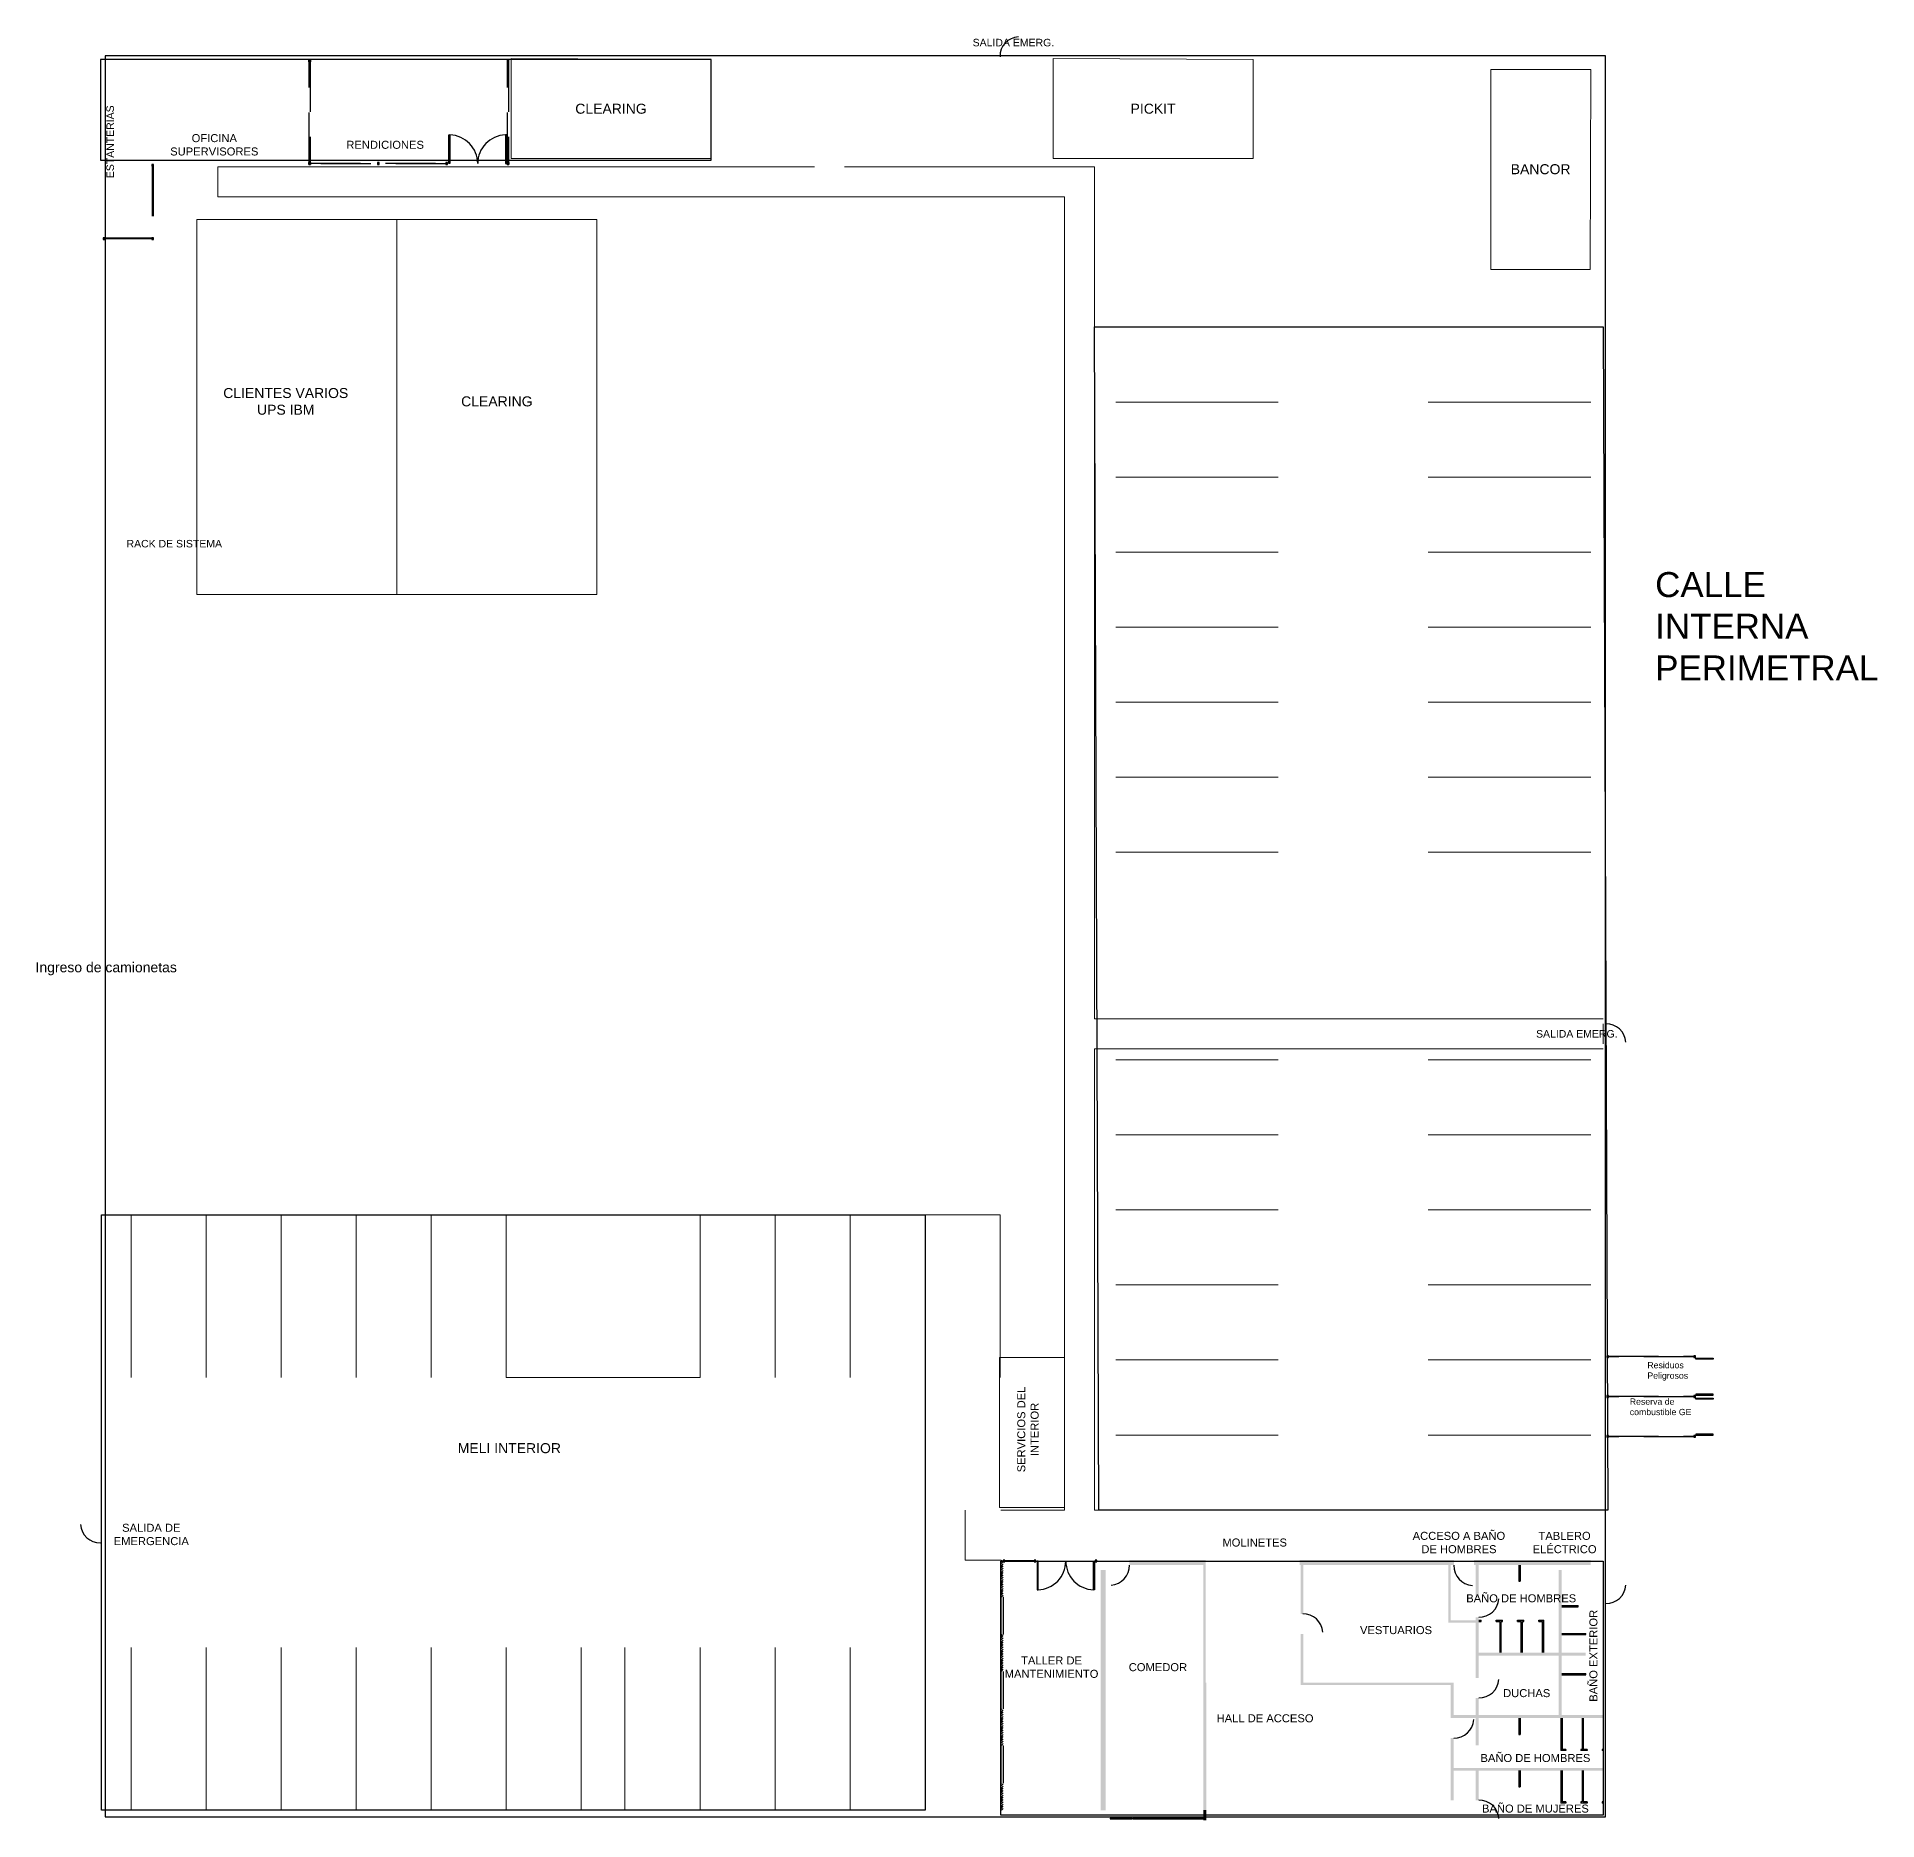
# Model space of a CAD drawing. Header units: millimetres. Extents: x 54 to 176, y 65 to 140.
# Drawn here: x 53.7 to 127.3, y 68.8 to 140.1 of the extents above; entities that cross this region are included whole.
import ezdxf

# ---------------------------------------------------------------- set-up
doc = ezdxf.new("R2010")
doc.units = ezdxf.units.MM
doc.linetypes.add('IRI-OCASA-Layout R 9$0$HIDDEN', pattern=[0.375, 0.25, -0.125])
for name, color, linetype, lineweight in [('000 ALE LINEA DE CALLES', 252, 'Continuous', 9), ('000 ALE MUROS NUEVOS', 20, 'Continuous', 5), ('000 ALE TEXTO', 3, 'Continuous', 0), ('AR - S-0.1N', 1, 'Continuous', 9)]:
    doc.layers.add(name, color=color, linetype=linetype, lineweight=lineweight)
for name, color, linetype in [('Hatch', 252, 'Continuous'), ('Rejas', 3, 'Continuous'), ('T-0.1N', 240, 'Continuous')]:
    doc.layers.add(name, color=color, linetype=linetype)
doc.styles.add('NGP50 - Textos', font='arial.ttf', dxfattribs={"height": 0.09})
doc.styles.add('NGPTextos100', font='arial.ttf', dxfattribs={"height": 0.18})
doc.styles.add('NGPTitulos100', font='arial.ttf', dxfattribs={"height": 0.5})
doc.styles.add('RomanS', font='romans.shx')

msp = doc.modelspace()

# ---------------------------------------------------------------- hatches: boundary and pattern name
at = {"layer": 'Hatch'}
h = msp.add_hatch(dxfattribs=at)
h.set_pattern_fill('LINE', color=256, scale=0.02, angle=45)
h.set_pattern_definition([(45, (-715.57659, -380.871953), (-0.0449012806, 0.0449012806), [])])
h.paths.add_polyline_path([(92.322, 70.261), (92.222, 70.261), (92.222, 69.186), (92.322, 69.186)])
h.paths.add_polyline_path([(92.322, 73.236), (92.222, 73.236), (92.222, 71.761), (92.322, 71.761)])
h.paths.add_polyline_path([(92.322, 76.211), (92.222, 76.211), (92.222, 74.736), (92.322, 74.736)])
h.paths.add_polyline_path([(92.322, 78.786), (92.222, 78.786), (92.222, 77.711), (92.322, 77.711)])
h.paths.add_polyline_path([(92.322, 79.186), (92.222, 79.186), (92.222, 78.786), (92.322, 78.786)])
h = msp.add_hatch(color=256, dxfattribs=at)
h.dxf.hatch_style = 1
h.paths.add_polyline_path([(96.422, 78.786), (96.222, 78.786), (96.222, 69.186), (96.422, 69.186)])
h.paths.add_polyline_path([(100.442, 74.286), (100.322, 74.286), (100.322, 69.186), (100.442, 69.186)])
h.paths.add_polyline_path([(116.322, 72.986), (114.662, 72.986), (114.662, 75.366), (115.622, 75.366), (115.622, 75.486), (114.662, 75.486), (114.662, 78.786), (114.542, 78.786), (114.542, 75.486), (111.342, 75.486), (111.342, 76.902), (111.222, 76.902), (111.222, 74.476), (111.342, 74.476), (111.342, 75.366), (114.542, 75.366), (114.542, 72.986), (111.342, 72.986), (111.342, 73.676), (111.222, 73.676), (111.222, 72.866), (111.222, 71.774), (111.342, 71.774), (111.342, 72.866), (116.322, 72.866)])
h.paths.add_polyline_path([(111.342, 78.786), (111.222, 78.786), (111.222, 77.702), (111.342, 77.702)], flags=17)
h.paths.add_polyline_path([(111.342, 78.986), (111.222, 78.986), (111.222, 78.786), (111.342, 78.786)])
h.paths.add_polyline_path([(116.322, 70.866), (111.222, 70.866), (111.222, 69.586), (111.342, 69.586), (111.342, 70.766), (116.322, 70.766)])
h.paths.add_polyline_path([(100.422, 78.986), (100.422, 79.186), (97.372, 79.186), (97.372, 78.986)])
h.paths.add_polyline_path([(111.147, 79.186), (111.147, 78.986), (115.822, 78.986), (115.822, 79.186)])
h.paths.add_polyline_path([(110.347, 78.986), (110.347, 79.186), (104.172, 79.186), (104.172, 78.986)])
h = msp.add_hatch(color=256, dxfattribs=at)
h.dxf.hatch_style = 1
h.paths.add_polyline_path([(100.322, 78.986), (100.422, 78.986), (100.422, 74.286), (100.322, 74.286)])
h.paths.add_polyline_path([(104.222, 76.236), (104.322, 76.236), (104.322, 74.286), (110.342, 74.286), (110.342, 72.986), (111.222, 72.986), (111.222, 72.866), (110.222, 72.866), (110.222, 74.186), (104.222, 74.186)])
h.paths.add_polyline_path([(104.222, 78.986), (104.322, 78.986), (104.322, 77.036), (104.222, 77.036)])
h.paths.add_polyline_path([(110.222, 76.781), (111.222, 76.781), (111.222, 76.681), (110.122, 76.681), (110.122, 78.986), (110.222, 78.986)])
h.paths.add_polyline_path([(110.222, 72.066), (110.342, 72.066), (110.342, 70.866), (111.222, 70.866), (111.222, 70.766), (110.342, 70.766), (110.342, 69.586), (110.222, 69.586)])
h = msp.add_hatch(color=256, dxfattribs=at)
h.dxf.hatch_style = 1
h.paths.add_polyline_path([(100.442, 69.197), (100.322, 69.197), (100.322, 68.786), (100.442, 68.786)])

# ---------------------------------------------------------------- linework, layer by layer
at = {"color": 10}
for p, q in [((96.594, 68.864), (97.488, 68.864)), ((96.594, 68.864), (96.594, 68.839)), ((96.594, 68.839), (97.488, 68.839)), ((97.488, 68.864), (97.488, 68.839)), ((97.517, 68.864), (98.493, 68.864)), ((97.517, 68.864), (97.517, 68.839)), ((97.517, 68.839), (98.493, 68.839)), ((98.493, 68.864), (98.493, 68.839)), ((98.507, 68.864), (99.502, 68.864)), ((98.507, 68.864), (98.507, 68.839)), ((98.507, 68.839), (99.502, 68.839)), ((99.502, 68.864), (99.502, 68.839)), ((99.515, 68.864), (100.317, 68.864)), ((99.515, 68.864), (99.515, 68.839)), ((99.515, 68.839), (100.317, 68.839)), ((100.317, 68.864), (100.317, 68.839))]:
    msp.add_line(p, q, dxfattribs=at)
for points in [[(80.642, 139.186), (56.222, 139.186), (56.222, 135.159), (80.642, 135.159)], [(116.412, 139.322), (56.412, 139.322), (56.412, 68.922), (116.412, 68.922)], [(95.972, 128.486), (116.322, 128.486), (116.499, 81.186), (96.149, 81.186)], [(56.26, 92.986), (89.197, 92.986), (89.197, 69.186), (56.26, 69.186)], [(92.222, 79.146), (116.322, 79.146), (116.322, 68.986), (92.222, 68.986)]]:
    msp.add_lwpolyline(points, close=True)
at = {"layer": '000 ALE LINEA DE CALLES'}
for p, q in [((60.912, 134.886), (84.775, 134.886)), ((60.912, 133.686), (60.912, 134.886)), ((85.975, 134.886), (95.972, 134.886)), ((95.972, 134.886), (95.972, 100.826)), ((60.912, 133.686), (94.772, 133.686)), ((94.772, 133.686), (94.772, 81.186)), ((103.322, 128.486), (96.822, 128.486)), ((109.322, 128.486), (115.822, 128.486)), ((103.322, 125.486), (96.822, 125.486)), ((109.322, 125.486), (115.822, 125.486)), ((103.322, 122.486), (96.822, 122.486)), ((109.322, 122.486), (115.822, 122.486)), ((103.322, 119.486), (96.822, 119.486)), ((109.322, 119.486), (115.822, 119.486)), ((103.322, 116.486), (96.822, 116.486)), ((109.322, 116.486), (115.822, 116.486)), ((103.322, 113.486), (96.822, 113.486)), ((109.322, 113.486), (115.822, 113.486)), ((103.322, 110.486), (96.822, 110.486)), ((109.322, 110.486), (115.822, 110.486)), ((103.322, 107.486), (96.822, 107.486)), ((109.322, 107.486), (115.822, 107.486)), ((116.322, 100.826), (95.972, 100.826)), ((116.322, 99.826), (116.322, 100.626)), ((95.972, 99.626), (95.972, 81.186)), ((116.322, 99.626), (95.972, 99.626)), ((103.322, 99.186), (96.822, 99.186)), ((109.322, 99.186), (115.822, 99.186)), ((103.322, 96.186), (96.822, 96.186)), ((109.322, 96.186), (115.822, 96.186)), ((57.447, 86.486), (57.447, 92.986)), ((57.447, 92.986), (72.447, 92.986)), ((60.447, 86.486), (60.447, 92.986)), ((63.447, 86.486), (63.447, 92.986)), ((66.447, 86.486), (66.447, 92.986)), ((69.447, 86.486), (69.447, 92.986)), ((72.447, 86.486), (72.447, 92.986)), ((80.197, 86.486), (80.197, 92.986)), ((80.197, 92.986), (92.197, 92.986)), ((83.197, 86.486), (83.197, 92.986)), ((86.197, 86.486), (86.197, 92.986)), ((89.197, 86.486), (89.197, 92.986)), ((92.197, 86.486), (92.197, 92.986)), ((103.322, 93.186), (96.822, 93.186)), ((109.322, 93.186), (115.822, 93.186)), ((103.322, 90.186), (96.822, 90.186)), ((109.322, 90.186), (115.822, 90.186)), ((103.322, 87.186), (96.822, 87.186)), ((109.322, 87.186), (115.822, 87.186)), ((72.447, 86.486), (80.197, 86.486)), ((103.322, 84.186), (96.822, 84.186)), ((109.322, 84.186), (115.822, 84.186)), ((90.803, 81.186), (90.803, 79.186, 0)), ((94.772, 81.186), (92.222, 81.186)), ((95.972, 81.186), (116.322, 81.186)), ((90.803, 79.186, 0), (92.222, 79.186)), ((57.447, 75.686), (57.447, 69.186)), ((60.447, 75.686), (60.447, 69.186)), ((63.447, 75.686), (63.447, 69.186)), ((66.447, 75.686), (66.447, 69.186)), ((69.447, 75.686), (69.447, 69.186)), ((72.447, 75.686), (72.447, 69.186)), ((75.447, 75.686), (75.447, 69.186)), ((77.197, 75.686), (77.197, 69.186)), ((80.197, 75.686), (80.197, 69.186)), ((83.197, 75.686), (83.197, 69.186)), ((86.197, 75.686), (86.197, 69.186)), ((89.197, 75.686), (89.197, 69.186))]:
    msp.add_line(p, q, dxfattribs=at)
for points in [[(80.642, 135.217), (80.642, 139.186), (72.642, 139.217), (72.642, 135.217), (80.642, 135.217)], [(102.322, 135.217), (102.322, 139.186), (94.322, 139.217), (94.322, 135.217), (102.322, 135.217)], [(111.822, 130.786), (115.791, 130.786), (115.822, 138.786), (111.822, 138.786), (111.822, 130.786)]]:
    msp.add_lwpolyline(points, dxfattribs=at)
at = {"layer": '000 ALE MUROS NUEVOS'}
for p, q in [((68.072, 132.786), (60.072, 132.786)), ((60.072, 132.786), (60.072, 117.786)), ((76.072, 132.786), (68.072, 132.786)), ((68.072, 132.786), (68.072, 117.786)), ((76.072, 117.786), (76.072, 132.786)), ((60.072, 117.786), (68.072, 117.786)), ((68.072, 117.786), (76.072, 117.786)), ((92.172, 81.286), (92.172, 87.286)), ((92.172, 87.286), (94.772, 87.286)), ((94.772, 87.286), (94.772, 81.286)), ((94.772, 81.286), (92.172, 81.286))]:
    msp.add_line(p, q, dxfattribs=at)
at = {"layer": 'Hatch'}
for p, q in [((112.942, 78.986), (112.942, 78.336)), ((112.992, 78.986), (112.992, 78.336)), ((112.942, 78.336), (112.992, 78.336)), ((92.222, 77.711), (92.222, 76.211)), ((92.322, 77.711), (92.322, 76.211)), ((114.662, 77.37), (115.312, 77.37)), ((114.662, 77.32), (115.312, 77.32)), ((115.312, 77.32), (115.312, 77.37)), ((111.342, 76.786), (111.442, 76.786)), ((111.342, 76.736), (111.442, 76.736)), ((111.442, 76.736), (111.442, 76.786)), ((112.042, 76.786), (112.292, 76.786)), ((112.042, 76.736), (112.042, 76.786)), ((112.042, 76.736), (112.192, 76.736)), ((112.192, 75.486), (112.192, 76.736)), ((112.242, 75.486), (112.242, 76.736)), ((112.242, 76.736), (112.292, 76.736)), ((112.292, 76.736), (112.292, 76.786)), ((112.892, 76.786), (113.142, 76.786)), ((112.892, 76.736), (112.892, 76.786)), ((112.892, 76.736), (113.042, 76.736)), ((113.042, 75.486), (113.042, 76.736)), ((113.092, 76.736), (113.142, 76.736)), ((113.092, 75.486), (113.092, 76.736)), ((113.142, 76.736), (113.142, 76.786)), ((113.742, 76.786), (113.942, 76.786)), ((113.742, 76.736), (113.742, 76.786)), ((113.742, 76.736), (113.892, 76.736)), ((113.892, 75.486), (113.892, 76.736)), ((113.942, 75.486), (113.942, 76.786)), ((114.662, 76.254), (115.622, 76.254)), ((114.662, 76.204), (115.622, 76.204)), ((115.622, 76.204), (115.622, 76.254)), ((92.222, 74.736), (92.222, 73.236)), ((92.322, 74.736), (92.322, 73.236)), ((114.662, 74.648), (115.622, 74.648)), ((114.662, 74.598), (115.622, 74.598)), ((115.622, 74.598), (115.622, 74.648)), ((112.942, 72.866), (112.942, 72.216)), ((112.992, 72.866), (112.992, 72.216)), ((114.622, 72.866), (114.622, 71.566)), ((114.672, 72.866), (114.672, 71.616)), ((115.472, 72.866), (115.472, 71.616)), ((115.522, 72.866), (115.522, 71.616)), ((112.942, 72.216), (112.992, 72.216)), ((92.222, 71.761), (92.222, 70.261)), ((92.322, 71.761), (92.322, 70.261)), ((114.822, 71.566), (114.622, 71.566)), ((114.822, 71.616), (114.672, 71.616)), ((114.822, 71.616), (114.822, 71.566)), ((115.472, 71.616), (115.422, 71.616)), ((115.422, 71.616), (115.422, 71.566)), ((115.672, 71.566), (115.422, 71.566)), ((115.672, 71.616), (115.522, 71.616)), ((115.672, 71.616), (115.672, 71.566)), ((116.272, 71.616), (116.272, 71.566)), ((116.322, 71.616), (116.272, 71.616)), ((116.322, 71.566), (116.272, 71.566)), ((112.942, 70.766), (112.942, 70.116)), ((112.992, 70.766), (112.992, 70.116)), ((114.622, 70.766), (114.622, 69.466)), ((114.672, 70.766), (114.672, 69.516)), ((115.472, 70.766), (115.472, 69.516)), ((115.522, 70.766), (115.522, 69.516)), ((112.942, 70.116), (112.992, 70.116)), ((114.822, 69.466), (114.622, 69.466)), ((114.822, 69.516), (114.672, 69.516)), ((114.822, 69.516), (114.822, 69.466)), ((115.472, 69.516), (115.422, 69.516)), ((115.422, 69.516), (115.422, 69.466)), ((115.672, 69.466), (115.422, 69.466)), ((115.672, 69.516), (115.522, 69.516)), ((115.672, 69.516), (115.672, 69.466)), ((116.272, 69.516), (116.272, 69.466)), ((116.322, 69.516), (116.272, 69.516)), ((116.322, 69.466), (116.272, 69.466))]:
    msp.add_line(p, q, dxfattribs=at)
for centre, start, end in [((92.975, 139.308), 93.00221, 181.57444), ((116.443, 99.847), 3.00221, 91.57444), ((56.2, 80.653), 183.00221, 271.57444), ((96.593, 78.965), 273.00221, 1.57444), ((111.126, 78.954), 178.42556, 266.99779), ((116.443, 78.228), 268.42556, 356.99779), ((111.363, 77.681), 268.42556, 356.99779), ((104.322, 76.257), 3.00221, 91.57444), ((111.363, 74.456), 268.42556, 356.99779), ((110.363, 72.846), 268.42556, 356.99779), ((111.363, 68.807), 3.00221, 91.57444)]:
    msp.add_arc(centre, 0.78, start, end, dxfattribs=at)
at = {"layer": 'Rejas', "color": 3, "linetype": 'IRI-OCASA-Layout R 9$0$HIDDEN', "ltscale": 8}
for p, q in [((58.291, 134.916), (58.291, 132.056)), ((58.321, 134.916), (58.321, 132.056)), ((58.272, 132.034), (56.399, 132.034)), ((58.272, 132.004), (56.399, 132.004))]:
    msp.add_line(p, q, dxfattribs=at)
at = {"layer": 'Rejas', "color": 3, "linetype": 'IRI-OCASA-Layout R 9$0$HIDDEN', "ltscale": 8, "elevation": 0}
for points in [[(64.622, 139.084), (64.552, 139.084), (64.552, 139.154), (64.622, 139.154)], [(64.552, 139.084), (64.552, 139.154), (64.622, 139.154), (64.622, 139.084)], [(64.622, 134.986), (64.552, 134.986), (64.552, 135.056), (64.622, 135.056)], [(64.552, 134.986), (64.552, 135.056), (64.622, 135.056), (64.622, 134.986)], [(67.293, 135.056), (67.293, 134.986), (67.363, 134.986), (67.363, 135.056)], [(72.552, 134.986), (72.482, 134.986), (72.482, 135.056), (72.552, 135.056)], [(72.482, 134.986), (72.482, 135.056), (72.552, 135.056), (72.552, 134.986)], [(92.322, 79.186), (92.322, 79.116), (92.392, 79.116), (92.392, 79.186)]]:
    msp.add_lwpolyline(points, close=True, dxfattribs=at)
at = {"layer": 'Rejas', "color": 3, "linetype": 'IRI-OCASA-Layout R 9$0$HIDDEN', "ltscale": 8}
for points in [[(64.552, 139.084), (64.622, 139.084), (64.622, 139.154), (64.552, 139.154)], [(64.552, 139.154), (64.552, 139.084), (64.622, 139.084), (64.622, 139.154)], [(72.482, 139.154), (72.482, 139.084), (72.552, 139.084), (72.552, 139.154)], [(70.195, 135.016), (70.155, 135.016), (70.155, 136.166), (70.195, 136.166)], [(72.415, 135.016), (72.455, 135.016), (72.455, 136.166), (72.415, 136.166)], [(58.272, 134.986), (58.272, 134.916), (58.342, 134.916), (58.342, 134.986)], [(64.552, 134.986), (64.622, 134.986), (64.622, 135.056), (64.552, 135.056)], [(64.552, 135.056), (64.552, 134.986), (64.622, 134.986), (64.622, 135.056)], [(70.034, 135.006), (64.622, 135.006), (64.622, 135.036), (70.034, 135.036)], [(70.034, 135.056), (70.034, 134.986), (70.104, 134.986), (70.104, 135.056)], [(72.482, 134.986), (72.552, 134.986), (72.552, 135.056), (72.482, 135.056)], [(72.482, 135.056), (72.482, 134.986), (72.552, 134.986), (72.552, 135.056)], [(56.329, 132.056), (56.329, 131.986), (56.399, 131.986), (56.399, 132.056)], [(58.272, 132.056), (58.272, 131.986), (58.342, 131.986), (58.342, 132.056)], [(116.458, 87.356), (116.458, 87.286), (116.528, 87.286), (116.528, 87.356)], [(119.937, 87.356), (119.937, 87.286), (120.007, 87.286), (120.007, 87.356)], [(120.022, 87.22), (120.022, 87.26), (120.722, 87.26), (120.722, 87.22)], [(116.458, 85.762), (116.458, 85.692), (116.528, 85.692), (116.528, 85.762)], [(119.937, 85.762), (119.937, 85.692), (120.007, 85.692), (120.007, 85.762)], [(120.022, 85.82), (120.022, 85.78), (120.722, 85.78), (120.722, 85.82)], [(120.022, 85.622), (120.022, 85.662), (120.722, 85.662), (120.722, 85.622)], [(116.458, 84.164), (116.458, 84.094), (116.528, 84.094), (116.528, 84.164)], [(119.937, 84.164), (119.937, 84.094), (120.007, 84.094), (120.007, 84.164)], [(120.022, 84.222), (120.022, 84.182), (120.722, 84.182), (120.722, 84.222)], [(93.554, 79.186), (93.554, 79.116), (93.624, 79.116), (93.624, 79.186)], [(93.715, 79.146), (93.675, 79.146), (93.675, 77.996), (93.715, 77.996)], [(95.935, 79.146), (95.975, 79.146), (95.975, 77.996), (95.935, 77.996)], [(96.002, 79.186), (96.002, 79.116), (96.072, 79.116), (96.072, 79.186)]]:
    msp.add_lwpolyline(points, close=True, dxfattribs=at)
for points in [[(64.602, 139.084), (64.602, 135.056), (64.572, 135.056), (64.572, 139.084)], [(72.532, 139.084), (72.532, 135.056), (72.502, 135.056), (72.502, 139.084)], [(116.528, 87.336), (119.937, 87.336), (119.937, 87.306), (116.528, 87.306)], [(116.528, 85.742), (119.937, 85.742), (119.937, 85.712), (116.528, 85.712)], [(116.528, 84.144), (119.937, 84.144), (119.937, 84.114), (116.528, 84.114)], [(92.392, 79.166), (93.554, 79.166), (93.554, 79.136), (92.392, 79.136)]]:
    msp.add_lwpolyline(points, dxfattribs=at)
for centre, start, end in [((70.155, 135.016), 0, 88.0067), ((72.455, 135.016), 91.9933, 180), ((93.675, 79.146), 271.9933, 0), ((95.975, 79.146), 180, 268.0067)]:
    msp.add_arc(centre, 1.15, start, end, dxfattribs=at)

# ---------------------------------------------------------------- texts
at = {"layer": '000 ALE TEXTO', "attachment_point": 5, "style": 'NGPTitulos100'}
for s, width, insert, char_height in [('CLEARING', 5.91344, (76.637, 137.209), 0.4), ('PICKIT', 5.91344, (98.317, 137.209), 0.4), ('OFICINA SUPERVISORES', 4.25636, (60.772, 135.767), 0.32), ('RENDICIONES', 4.25636, (67.605, 135.767), 0.32), ('BANCOR', 5.91344, (113.814, 134.791), 0.4), ('CLIENTES VARIOS UPS IBM', 5.91344, (63.63, 125.508), 0.4), ('CLEARING', 5.91344, (72.072, 125.508), 0.4), ('MELI INTERIOR', 6.43976, (72.572, 83.657), 0.4), ('\\pxqc;SALIDA DE EMERGENCIA', 2.85158, (58.253, 80.208), 0.32), ('ACCESO A BAÑO DE HOMBRES', 4.25636, (110.548, 79.885), 0.32), ('TABLERO ELÉCTRICO', 4.25636, (114.774, 79.885), 0.32), ('MOLINETES', 4.25636, (102.38, 79.885), 0.32), ('BAÑO DE HOMBRES', 4.25636, (113.038, 77.655), 0.32), ('VESTUARIOS', 4.25636, (108.032, 76.384), 0.32), ('TALLER DE MANTENIMIENTO', 4.25636, (94.256, 74.902), 0.32), ('COMEDOR', 4.25636, (98.51, 74.902), 0.32), ('DUCHAS', 4.25636, (113.258, 73.864), 0.32), ('HALL DE ACCESO', 4.25636, (102.795, 72.858), 0.32), ('BAÑO DE HOMBRES', 5.27838, (113.607, 71.27), 0.32), ('BAÑO DE MUJERES', 5.27838, (113.607, 69.248), 0.32)]:
    msp.add_mtext_dynamic_manual_height_columns(s, width=width, gutter_width=2.5, heights=[0], dxfattribs=dict(at, insert=insert, char_height=char_height))
at = {"layer": '000 ALE TEXTO', "char_height": 0.32, "attachment_point": 5, "rotation": 90, "style": 'NGPTitulos100'}
for s, insert in [('SERVICIOS DEL INTERIOR', (93.314, 84.407)), ('BAÑO EXTERIOR', (115.929, 75.359))]:
    msp.add_mtext_dynamic_manual_height_columns(s, width=4.25636, gutter_width=2.5, heights=[0], dxfattribs=dict(at, insert=insert))
at = {"layer": 'AR - S-0.1N', "insert": (118.396, 118.687), "char_height": 1, "width": 9.29057, "attachment_point": 1, "style": 'NGP50 - Textos'}
msp.add_mtext('CALLE\\PINTERNA \\PPERIMETRAL', dxfattribs=at)
at = {"layer": 'T-0.1N'}
for s, insert, char_height, width, attachment_point, style in [('{\\fArial|b0|i0|c0|p34;SALIDA EMERG.}', (94.361, 140.006), 0.3, 21.04627, 3, 'RomanS'), ('{\\fArial|b0|i0|c0|p34;RACK DE SISTEMA}', (61.081, 119.972), 0.3, 21.04627, 3, 'RomanS'), ('{\\fArial|b0|i0|c0|p34;\\H0.8x;Ingreso de camionetas\\H1.25x; }', (59.275, 103.086), 0.5, 21.04627, 3, 'RomanS'), ('{\\fArial|b0|i0|c0|p34;SALIDA EMERG.}', (116.893, 100.375), 0.3, 21.04627, 3, 'RomanS'), ('Residuos\\PPeligrosos', (118.084, 87.103), 0.25, 4.4161, 1, 'NGPTextos100'), ('Reserva de\\Pcombustible GE', (117.381, 85.647), 0.25, 4.4161, 1, 'NGPTextos100')]:
    msp.add_mtext(s, dxfattribs=dict(at, insert=insert, char_height=char_height, width=width, attachment_point=attachment_point, style=style))
at = {"layer": 'T-0.1N', "insert": (56.457, 137.345), "char_height": 0.3, "width": 21.04627, "attachment_point": 3, "rotation": 90, "style": 'RomanS'}
msp.add_mtext('{\\fArial|b0|i0|c0|p34;ESTANTERIAS}', dxfattribs=at)

doc.saveas('drawing.dxf')
